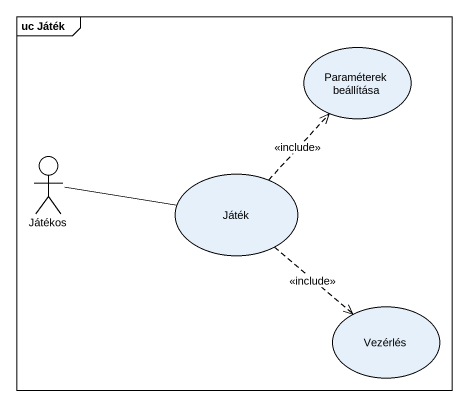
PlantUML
@startuml
mainframe uc Játék
usecase "Paraméterek beállítása" as Paraméterek_beállítása
actor Játékos
usecase Játék
usecase Vezérlés
Játékos -right- Játék
Játék .up.> Paraméterek_beállítása : <<include>>
Játék ..> Vezérlés : <<include>>
@enduml
